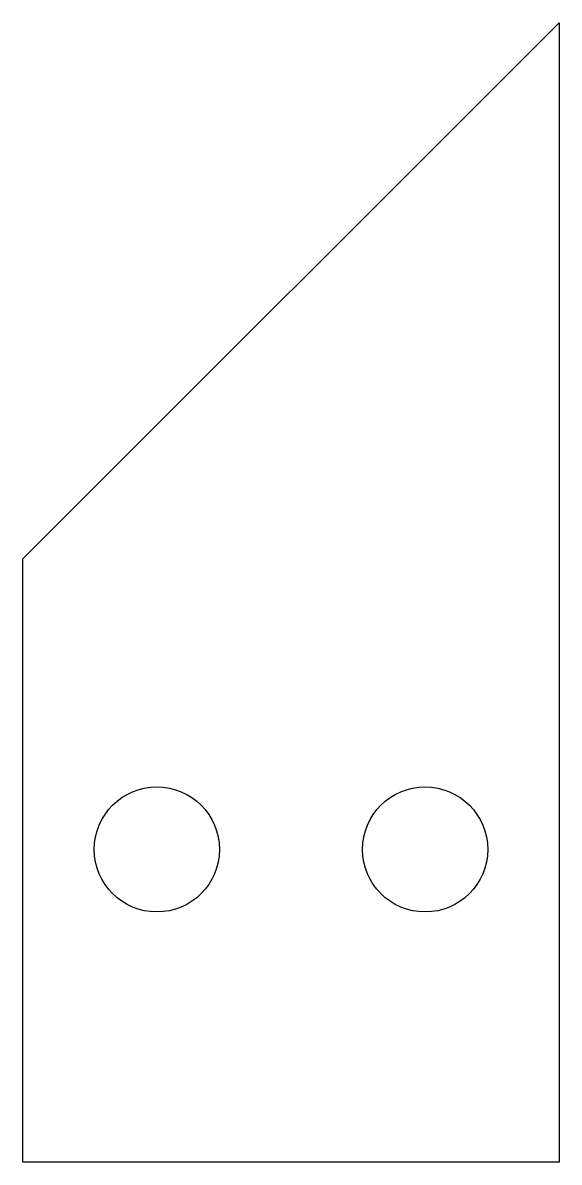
# Model space of a CAD drawing. Header units: millimetres. Extents: x -27 to -15, y 230 to 255.5.
import ezdxf

# ---------------------------------------------------------------- set-up
doc = ezdxf.new("R2010")
doc.units = ezdxf.units.MM
doc.header["$MEASUREMENT"] = 0
doc.layers.add('DEFAULT', color=7, linetype='Continuous')

msp = doc.modelspace()

# ---------------------------------------------------------------- linework, layer by layer
at = {"layer": 'DEFAULT'}
for p, q in [((-27, 243.5), (-15, 255.5)), ((-15, 255.5), (-15, 230)), ((-27, 230), (-27, 243.5)), ((-15, 230), (-27, 230))]:
    msp.add_line(p, q, dxfattribs=at)
for centre in [(-24, 237), (-18, 237)]:
    msp.add_circle(centre, 1.4, dxfattribs=at)

doc.saveas('drawing.dxf')
